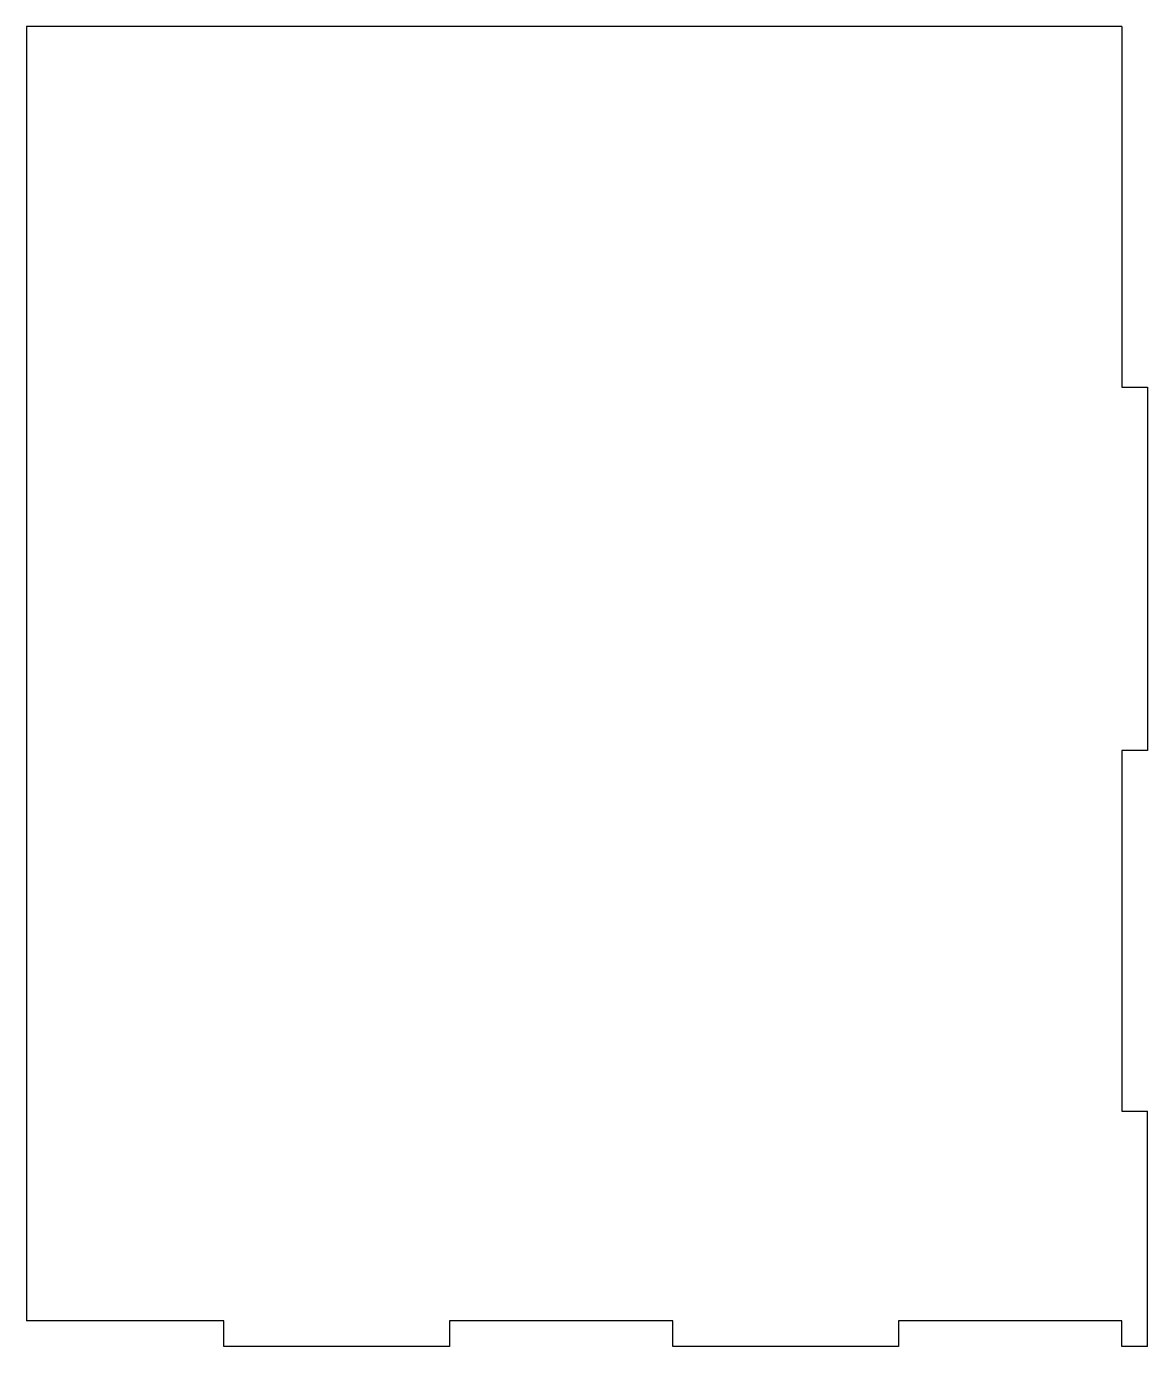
# Model space of a CAD drawing. Header units: millimetres. Extents: x -61 to 69, y -77 to 76.
import ezdxf

# ---------------------------------------------------------------- set-up
doc = ezdxf.new("R2010")
doc.units = ezdxf.units.MM

msp = doc.modelspace()

# ---------------------------------------------------------------- linework, layer by layer
at = {"color": 7, "linetype": 'Continuous', "lineweight": 25}
for p, q in [((65.74, 75.86), (-61.26, 75.86)), ((-61.26, 75.86), (-61.26, -74.14)), ((65.74, 75.86), (65.74, 34.05)), ((65.74, 34.05), (68.74, 34.05)), ((68.74, 34.05), (68.74, -8.06)), ((65.74, -8.06), (65.74, -49.87)), ((68.74, -8.06), (65.74, -8.06)), ((65.74, -49.87), (68.74, -49.87)), ((68.74, -77.14), (68.74, -49.87)), ((-38.38, -74.14), (-61.26, -74.14)), ((-38.38, -77.14), (-38.38, -74.14)), ((-12.2, -74.14), (-12.2, -77.14)), ((13.68, -74.14), (-12.2, -74.14)), ((13.68, -77.14), (13.68, -74.14)), ((39.86, -74.14), (39.86, -77.14)), ((65.74, -74.14), (39.86, -74.14)), ((65.74, -77.14), (65.74, -74.14)), ((-12.2, -77.14), (-38.38, -77.14)), ((39.86, -77.14), (13.68, -77.14)), ((68.74, -77.14), (65.74, -77.14))]:
    msp.add_line(p, q, dxfattribs=at)

doc.saveas('drawing.dxf')
